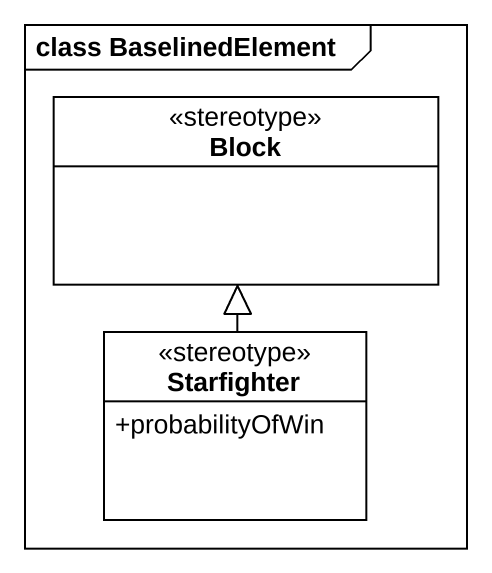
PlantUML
@startuml
mainframe class BaselinedElement
hide circle
hide empty members
skinparam classAttributeIconSize 0
class Block <<stereotype>>
class Starfighter <<stereotype>> {
  +probabilityOfWin
}
Starfighter -up-|> Block
@enduml
